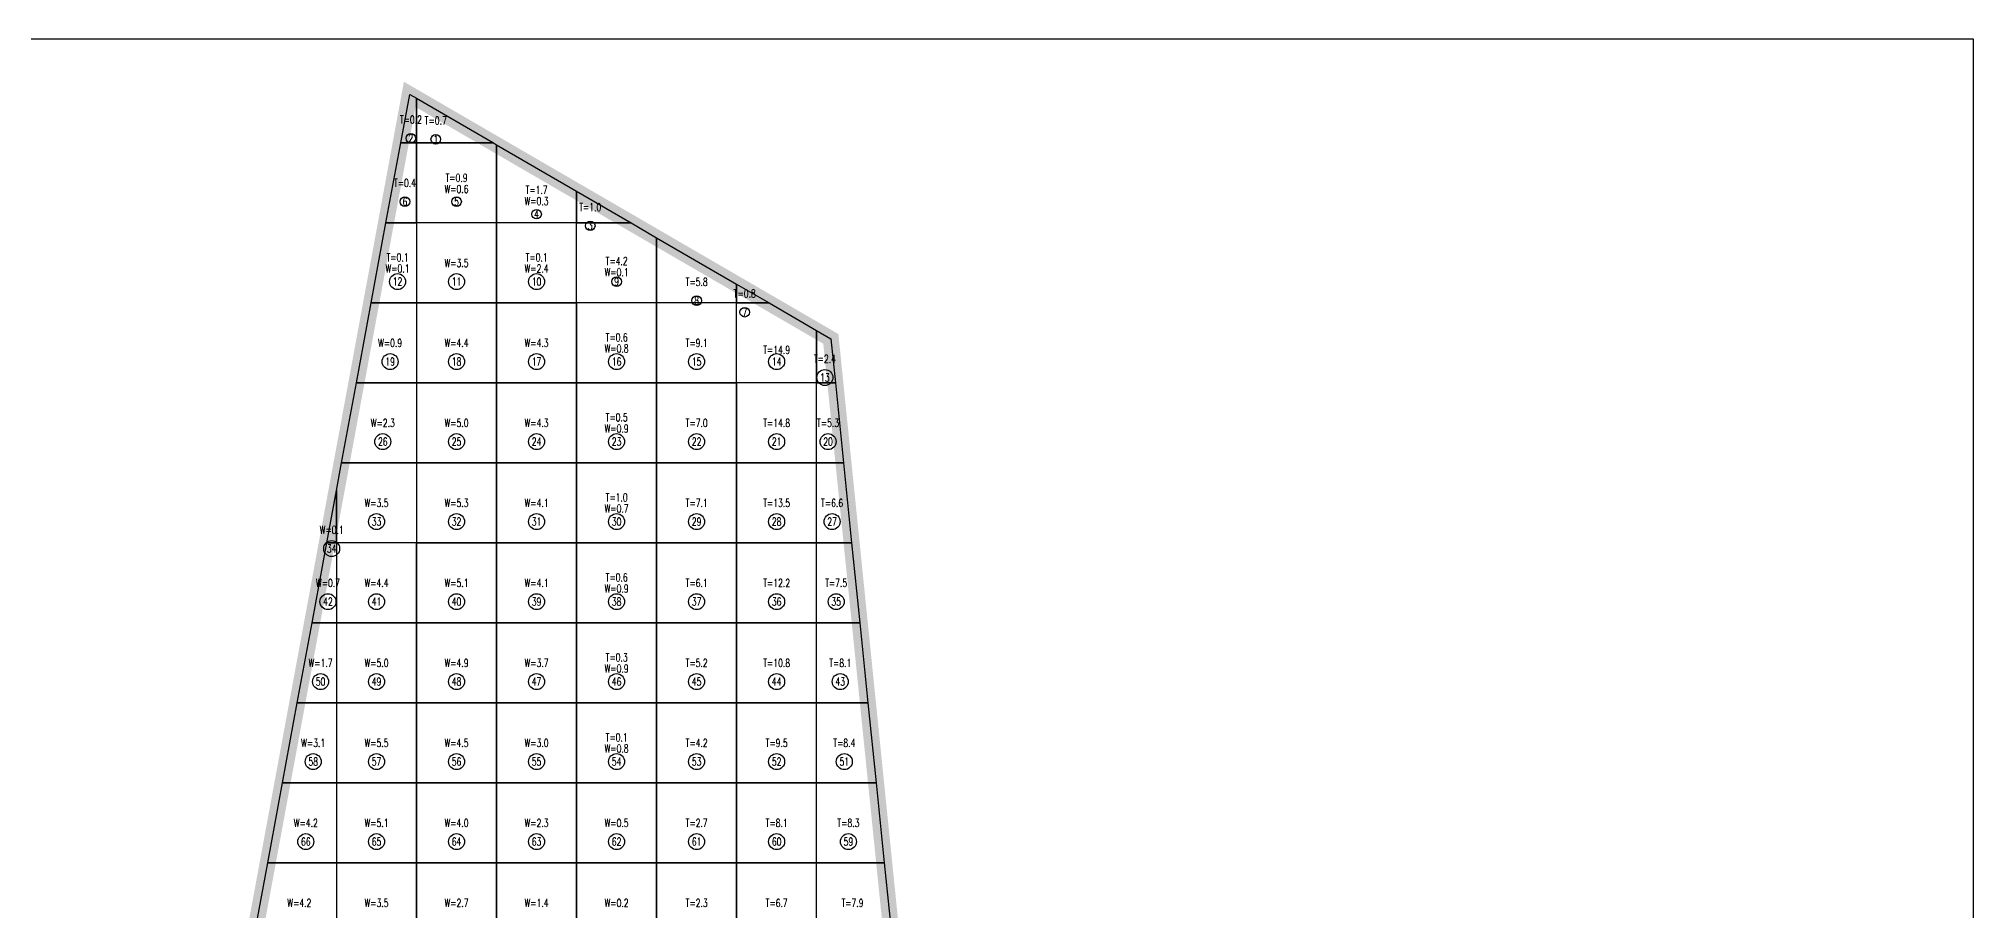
# Model space of a CAD drawing. Extents: x 4283 to 40403, y 1134 to 1764.
# Drawn here: x 9447.1 to 9533.5, y 1635.2 to 1674.1 of the extents above; entities that cross this region are included whole.
import ezdxf
from ezdxf.enums import TextEntityAlignment as Align

# ---------------------------------------------------------------- set-up
doc = ezdxf.new("R2010")
doc.units = 0
for name, color, linetype in [('tdz_9-3方格网', 2, 'Continuous'), ('tdz_9-3方格网计算', 7, 'Continuous'), ('tdz_土方计算图', 7, 'Continuous'), ('tdz_格田', 6, 'Continuous')]:
    doc.layers.add(name, color=color, linetype=linetype)
doc.styles.add('GLandNum', font='txt_____.ttf', dxfattribs={"width": 0.7, "height": 0.5})

msp = doc.modelspace()

# ---------------------------------------------------------------- linework, layer by layer
at = {"layer": 'tdz_9-3方格网', "linetype": 'Continuous'}
for points in [[(9463.982, 1671.43, 2425.714), (9463.982, 1669.436, 2425.75), (9463.276, 1669.436, 2425.708), (9463.677, 1671.606, 2425.714)], [(9467.415, 1669.436, 2425.629), (9463.982, 1669.436, 2425.75), (9463.982, 1671.43, 2425.714)], [(9463.276, 1669.436, 2425.708), (9463.982, 1669.436, 2425.75), (9463.982, 1665.864, 2425.751), (9462.617, 1665.864, 2425.696)], [(9467.553, 1669.356, 2425.623), (9467.553, 1665.864, 2425.859), (9463.982, 1665.864, 2425.751), (9463.982, 1669.436, 2425.75), (9467.415, 1669.436, 2425.629)], [(9471.124, 1667.281, 2425.474), (9471.124, 1665.864, 2425.64), (9467.553, 1665.864, 2425.859), (9467.553, 1669.356, 2425.623)], [(9473.565, 1665.864, 2425.372), (9471.124, 1665.864, 2425.64), (9471.124, 1667.281, 2425.474)], [(9462.617, 1665.864, 2425.696), (9463.982, 1665.864, 2425.751), (9463.982, 1662.293, 2425.751), (9461.957, 1662.293, 2425.686)], [(9463.982, 1665.864, 2425.751), (9463.982, 1662.293, 2425.751), (9467.553, 1662.293, 2425.839), (9467.553, 1665.864, 2425.859)], [(9467.553, 1665.864, 2425.859), (9467.553, 1662.293, 2425.839), (9471.124, 1662.293, 2425.714), (9471.124, 1665.864, 2425.64)], [(9474.696, 1665.207, 2425.325), (9474.696, 1662.293, 2425.509), (9471.124, 1662.293, 2425.714), (9471.124, 1665.864, 2425.64), (9473.565, 1665.864, 2425.372)], [(9478.267, 1663.133, 2425.176), (9478.267, 1662.293, 2425.081), (9474.696, 1662.293, 2425.509), (9474.696, 1665.207, 2425.325)], [(9479.714, 1662.293, 2425.115), (9478.267, 1662.293, 2425.081), (9478.267, 1663.133, 2425.176)], [(9461.957, 1662.293, 2425.686), (9463.982, 1662.293, 2425.751), (9463.982, 1658.721, 2425.751), (9461.297, 1658.721, 2425.674)], [(9463.982, 1662.293, 2425.751), (9463.982, 1658.721, 2425.751), (9467.553, 1658.721, 2425.787), (9467.553, 1662.293, 2425.839)], [(9467.553, 1662.293, 2425.839), (9467.553, 1658.721, 2425.787), (9471.124, 1658.721, 2425.714), (9471.124, 1662.293, 2425.714)], [(9471.124, 1662.293, 2425.714), (9471.124, 1658.721, 2425.714), (9474.696, 1658.721, 2425.568), (9474.696, 1662.293, 2425.509)], [(9474.696, 1662.293, 2425.509), (9474.696, 1658.721, 2425.568), (9478.267, 1658.721, 2425.238), (9478.267, 1662.293, 2425.081)], [(9481.839, 1661.059, 2425.026), (9481.839, 1658.721, 2425.029), (9478.267, 1658.721, 2425.238), (9478.267, 1662.293, 2425.081), (9479.714, 1662.293, 2425.115)], [(9482.673, 1658.721, 2425), (9481.839, 1658.721, 2425.029), (9481.839, 1661.059, 2425.026), (9482.472, 1660.691, 2425)], [(9461.297, 1658.721, 2425.674), (9463.982, 1658.721, 2425.751), (9463.982, 1655.15, 2425.751), (9460.638, 1655.15, 2425.664)], [(9463.982, 1658.721, 2425.751), (9463.982, 1655.15, 2425.751), (9467.553, 1655.15, 2425.735), (9467.553, 1658.721, 2425.787)], [(9467.553, 1658.721, 2425.787), (9467.553, 1655.15, 2425.735), (9471.124, 1655.15, 2425.64), (9471.124, 1658.721, 2425.714)], [(9471.124, 1658.721, 2425.714), (9471.124, 1655.15, 2425.64), (9474.696, 1655.15, 2425.431), (9474.696, 1658.721, 2425.568)], [(9474.696, 1658.721, 2425.568), (9474.696, 1655.15, 2425.431), (9478.267, 1655.15, 2425.222), (9478.267, 1658.721, 2425.238)], [(9478.267, 1658.721, 2425.238), (9478.267, 1655.15, 2425.222), (9481.839, 1655.15, 2425.023), (9481.839, 1658.721, 2425.029)], [(9481.839, 1658.721, 2425.029), (9482.673, 1658.721, 2425), (9483.036, 1655.15, 2425), (9481.839, 1655.15, 2425.023)], [(9460.638, 1655.15, 2425.664), (9463.982, 1655.15, 2425.751), (9463.982, 1651.578, 2425.714), (9460.41, 1651.578, 2425.652), (9460.41, 1653.918, 2425.659)], [(9463.982, 1655.15, 2425.751), (9463.982, 1651.578, 2425.714), (9467.553, 1651.578, 2425.683), (9467.553, 1655.15, 2425.735)], [(9467.553, 1655.15, 2425.735), (9467.553, 1651.578, 2425.683), (9471.124, 1651.578, 2425.624), (9471.124, 1655.15, 2425.64)], [(9471.124, 1655.15, 2425.64), (9471.124, 1651.578, 2425.624), (9474.696, 1651.578, 2425.416), (9474.696, 1655.15, 2425.431)], [(9474.696, 1655.15, 2425.431), (9474.696, 1651.578, 2425.416), (9478.267, 1651.578, 2425.206), (9478.267, 1655.15, 2425.222)], [(9478.267, 1655.15, 2425.222), (9478.267, 1651.578, 2425.206), (9481.839, 1651.578, 2425.029), (9481.839, 1655.15, 2425.023)], [(9481.839, 1655.15, 2425.023), (9483.036, 1655.15, 2425), (9483.4, 1651.578, 2425), (9481.839, 1651.578, 2425.029)], [(9460.41, 1653.918, 2425.659), (9460.41, 1651.578, 2425.652), (9459.978, 1651.578, 2425.652)], [(9459.978, 1651.578, 2425.652), (9460.41, 1651.578, 2425.652), (9460.41, 1648.007, 2425.644), (9459.318, 1648.007, 2425.641)], [(9460.41, 1651.578, 2425.652), (9460.41, 1648.007, 2425.644), (9463.982, 1648.007, 2425.663), (9463.982, 1651.578, 2425.714)], [(9463.982, 1651.578, 2425.714), (9463.982, 1648.007, 2425.663), (9467.553, 1648.007, 2425.631), (9467.553, 1651.578, 2425.683)], [(9467.553, 1651.578, 2425.683), (9467.553, 1648.007, 2425.631), (9471.124, 1648.007, 2425.573), (9471.124, 1651.578, 2425.624)], [(9471.124, 1651.578, 2425.624), (9471.124, 1648.007, 2425.573), (9474.696, 1648.007, 2425.4), (9474.696, 1651.578, 2425.416)], [(9474.696, 1651.578, 2425.416), (9474.696, 1648.007, 2425.4), (9478.267, 1648.007, 2425.191), (9478.267, 1651.578, 2425.206)], [(9478.267, 1651.578, 2425.206), (9478.267, 1648.007, 2425.191), (9481.839, 1648.007, 2425.034), (9481.839, 1651.578, 2425.029)], [(9481.839, 1651.578, 2425.029), (9483.4, 1651.578, 2425), (9483.764, 1648.007, 2425), (9481.839, 1648.007, 2425.034)], [(9459.318, 1648.007, 2425.641), (9460.41, 1648.007, 2425.644), (9460.41, 1644.436, 2425.644), (9458.659, 1644.436, 2425.63)], [(9460.41, 1648.007, 2425.644), (9460.41, 1644.436, 2425.644), (9463.982, 1644.436, 2425.614), (9463.982, 1648.007, 2425.663)], [(9463.982, 1648.007, 2425.663), (9463.982, 1644.436, 2425.614), (9467.553, 1644.436, 2425.578), (9467.553, 1648.007, 2425.631)], [(9467.553, 1648.007, 2425.631), (9467.553, 1644.436, 2425.578), (9471.124, 1644.436, 2425.506), (9471.124, 1648.007, 2425.573)], [(9471.124, 1648.007, 2425.573), (9471.124, 1644.436, 2425.506), (9474.696, 1644.436, 2425.384), (9474.696, 1648.007, 2425.4)], [(9474.696, 1648.007, 2425.4), (9474.696, 1644.436, 2425.384), (9478.267, 1644.436, 2425.176), (9478.267, 1648.007, 2425.191)], [(9478.267, 1648.007, 2425.191), (9478.267, 1644.436, 2425.176), (9481.839, 1644.436, 2425.04), (9481.839, 1648.007, 2425.034)], [(9481.839, 1648.007, 2425.034), (9483.764, 1648.007, 2425), (9484.127, 1644.436, 2425), (9481.839, 1644.436, 2425.04)], [(9458.659, 1644.436, 2425.63), (9460.41, 1644.436, 2425.644), (9460.41, 1640.864, 2425.618), (9457.999, 1640.864, 2425.619)], [(9460.41, 1644.436, 2425.644), (9460.41, 1640.864, 2425.618), (9463.982, 1640.864, 2425.566), (9463.982, 1644.436, 2425.614)], [(9463.982, 1644.436, 2425.614), (9463.982, 1640.864, 2425.566), (9467.553, 1640.864, 2425.515), (9467.553, 1644.436, 2425.578)], [(9467.553, 1644.436, 2425.578), (9467.553, 1640.864, 2425.515), (9471.124, 1640.864, 2425.441), (9471.124, 1644.436, 2425.506)], [(9471.124, 1644.436, 2425.506), (9471.124, 1640.864, 2425.441), (9474.696, 1640.864, 2425.369), (9474.696, 1644.436, 2425.384)], [(9474.696, 1644.436, 2425.384), (9474.696, 1640.864, 2425.369), (9478.267, 1640.864, 2425.16), (9478.267, 1644.436, 2425.176)], [(9478.267, 1644.436, 2425.176), (9478.267, 1640.864, 2425.16), (9481.839, 1640.864, 2425.046), (9481.839, 1644.436, 2425.04)], [(9481.839, 1644.436, 2425.04), (9484.127, 1644.436, 2425), (9484.491, 1640.864, 2425), (9481.839, 1640.864, 2425.046)], [(9457.999, 1640.864, 2425.619), (9460.41, 1640.864, 2425.618), (9460.41, 1637.293, 2425.542), (9457.339, 1637.293, 2425.581)], [(9460.41, 1640.864, 2425.618), (9460.41, 1637.293, 2425.542), (9463.982, 1637.293, 2425.501), (9463.982, 1640.864, 2425.566)], [(9463.982, 1640.864, 2425.566), (9463.982, 1637.293, 2425.501), (9467.553, 1637.293, 2425.452), (9467.553, 1640.864, 2425.515)], [(9467.553, 1640.864, 2425.515), (9467.553, 1637.293, 2425.452), (9471.124, 1637.293, 2425.375), (9471.124, 1640.864, 2425.441)], [(9471.124, 1640.864, 2425.441), (9471.124, 1637.293, 2425.375), (9474.696, 1637.293, 2425.341), (9474.696, 1640.864, 2425.369)], [(9474.696, 1640.864, 2425.369), (9474.696, 1637.293, 2425.341), (9478.267, 1637.293, 2425.144), (9478.267, 1640.864, 2425.16)], [(9478.267, 1640.864, 2425.16), (9478.267, 1637.293, 2425.144), (9481.839, 1637.293, 2425.051), (9481.839, 1640.864, 2425.046)], [(9481.839, 1640.864, 2425.046), (9484.491, 1640.864, 2425), (9484.855, 1637.293, 2425), (9481.839, 1637.293, 2425.051)], [(9457.339, 1637.293, 2425.581), (9460.41, 1637.293, 2425.542), (9460.41, 1633.721, 2425.43), (9456.839, 1633.721, 2425.516), (9456.839, 1634.583, 2425.532)], [(9460.41, 1637.293, 2425.542), (9460.41, 1633.721, 2425.43), (9463.982, 1633.721, 2425.396), (9463.982, 1637.293, 2425.501)], [(9463.982, 1637.293, 2425.501), (9463.982, 1633.721, 2425.396), (9467.553, 1633.721, 2425.363), (9467.553, 1637.293, 2425.452)], [(9467.553, 1637.293, 2425.452), (9467.553, 1633.721, 2425.363), (9471.124, 1633.721, 2425.313), (9471.124, 1637.293, 2425.375)], [(9471.124, 1637.293, 2425.375), (9471.124, 1633.721, 2425.313), (9474.696, 1633.721, 2425.276), (9474.696, 1637.293, 2425.341)], [(9474.696, 1637.293, 2425.341), (9474.696, 1633.721, 2425.276), (9478.267, 1633.721, 2425.136), (9478.267, 1637.293, 2425.144)], [(9478.267, 1637.293, 2425.144), (9478.267, 1633.721, 2425.136), (9481.839, 1633.721, 2425.057), (9481.839, 1637.293, 2425.051)], [(9481.839, 1637.293, 2425.051), (9484.855, 1637.293, 2425), (9485.218, 1633.721, 2425), (9481.839, 1633.721, 2425.057)]]:
    msp.add_polyline3d(points, close=True, dxfattribs=at)
at = {"layer": 'tdz_9-3方格网计算', "color": 7, "linetype": 'Continuous'}
for centre, radius in [((9463.729, 1669.644), 0.214), ((9464.84, 1669.599), 0.214), ((9463.464, 1666.817), 0.214), ((9465.767, 1666.817), 0.214), ((9469.339, 1666.258), 0.214), ((9471.734, 1665.739), 0.214), ((9463.134, 1663.245), 0.357), ((9465.767, 1663.245), 0.357), ((9469.339, 1663.245), 0.357), ((9472.91, 1663.245), 0.214), ((9476.482, 1662.398), 0.214), ((9478.629, 1661.88), 0.214), ((9462.804, 1659.674), 0.357), ((9465.767, 1659.674), 0.357), ((9469.339, 1659.674), 0.357), ((9472.91, 1659.674), 0.357), ((9476.482, 1659.674), 0.357), ((9480.053, 1659.674), 0.357), ((9482.206, 1658.965), 0.357), ((9462.475, 1656.102), 0.357), ((9465.767, 1656.102), 0.357), ((9469.339, 1656.102), 0.357), ((9472.91, 1656.102), 0.357), ((9476.482, 1656.102), 0.357), ((9480.053, 1656.102), 0.357), ((9482.347, 1656.102), 0.357), ((9462.196, 1652.531), 0.357), ((9465.767, 1652.531), 0.357), ((9469.339, 1652.531), 0.357), ((9472.91, 1652.531), 0.357), ((9476.482, 1652.531), 0.357), ((9480.053, 1652.531), 0.357), ((9482.528, 1652.531), 0.357), ((9460.194, 1651.33), 0.357), ((9460.029, 1648.959), 0.357), ((9462.196, 1648.959), 0.357), ((9465.767, 1648.959), 0.357), ((9469.339, 1648.959), 0.357), ((9472.91, 1648.959), 0.357), ((9476.482, 1648.959), 0.357), ((9480.053, 1648.959), 0.357), ((9482.71, 1648.959), 0.357), ((9459.699, 1645.388), 0.357), ((9462.196, 1645.388), 0.357), ((9465.767, 1645.388), 0.357), ((9469.339, 1645.388), 0.357), ((9472.91, 1645.388), 0.357), ((9476.482, 1645.388), 0.357), ((9480.053, 1645.388), 0.357), ((9482.892, 1645.388), 0.357), ((9459.369, 1641.817), 0.357), ((9462.196, 1641.817), 0.357), ((9465.767, 1641.817), 0.357), ((9469.339, 1641.817), 0.357), ((9472.91, 1641.817), 0.357), ((9476.482, 1641.817), 0.357), ((9480.053, 1641.817), 0.357), ((9483.074, 1641.817), 0.357), ((9459.04, 1638.245), 0.357), ((9462.196, 1638.245), 0.357), ((9465.767, 1638.245), 0.357), ((9469.339, 1638.245), 0.357), ((9472.91, 1638.245), 0.357), ((9476.482, 1638.245), 0.357), ((9480.053, 1638.245), 0.357), ((9483.256, 1638.245), 0.357)]:
    msp.add_circle(centre, radius, dxfattribs=at)
at = {"layer": 'tdz_土方计算图', "linetype": 'Continuous'}
for points in [[(9403.46, 1674.092), (9533.46, 1674.092)], [(9533.46, 1674.092), (9533.46, 1514.092)]]:
    msp.add_lwpolyline(points, dxfattribs=at)
at = {"layer": 'tdz_格田', "linetype": 'Continuous', "lineweight": 60, "const_width": 0.714}
msp.add_lwpolyline([(9446.124, 1576.578), (9463.677, 1671.606), (9482.472, 1660.691), (9490.796, 1578.943), (9446.124, 1576.578)], close=True, dxfattribs=at)

# ---------------------------------------------------------------- texts
at = {"layer": 'tdz_9-3方格网计算', "color": 2, "linetype": 'Continuous', "style": 'GLandNum', "width": 0.7}
for s, p in [('T=0.2', (9463.729, 1670.477)), ('T=0.7', (9464.84, 1670.433)), ('T=0.4', (9463.464, 1667.65)), ('T=0.9', (9465.767, 1667.88)), ('T=1.7', (9469.339, 1667.341)), ('T=1.0', (9471.734, 1666.573)), ('T=0.1', (9463.134, 1664.328)), ('T=0.1', (9469.339, 1664.328)), ('T=4.2', (9472.91, 1664.164)), ('T=5.8', (9476.482, 1663.231)), ('T=0.8', (9478.629, 1662.713)), ('T=0.6', (9472.91, 1660.757)), ('T=9.1', (9476.482, 1660.507)), ('T=14.9', (9480.053, 1660.199)), ('T=2.4', (9482.206, 1659.798)), ('T=0.5', (9472.91, 1657.186)), ('T=7.0', (9476.482, 1656.936)), ('T=14.8', (9480.053, 1656.936)), ('T=5.3', (9482.347, 1656.936)), ('T=1.0', (9472.91, 1653.614)), ('T=7.1', (9476.482, 1653.364)), ('T=13.5', (9480.053, 1653.364)), ('T=6.6', (9482.528, 1653.364)), ('T=0.6', (9472.91, 1650.043)), ('T=6.1', (9476.482, 1649.793)), ('T=12.2', (9480.053, 1649.793)), ('T=7.5', (9482.71, 1649.793)), ('T=0.3', (9472.91, 1646.471)), ('T=5.2', (9476.482, 1646.221)), ('T=10.8', (9480.053, 1646.221)), ('T=8.1', (9482.892, 1646.221)), ('T=0.1', (9472.91, 1642.9)), ('T=4.2', (9476.482, 1642.65)), ('T=9.5', (9480.053, 1642.65)), ('T=8.4', (9483.074, 1642.65)), ('T=2.7', (9476.482, 1639.078)), ('T=8.1', (9480.053, 1639.078)), ('T=8.3', (9483.256, 1639.078)), ('T=2.3', (9476.482, 1635.507)), ('T=6.7', (9480.053, 1635.507)), ('T=7.9', (9483.438, 1635.507))]:
    msp.add_text(s, height=0.3571, dxfattribs=at).set_placement(p, align=Align.MIDDLE_CENTER)
at = {"layer": 'tdz_9-3方格网计算', "color": 7, "linetype": 'Continuous', "style": 'GLandNum', "width": 0.7}
for s, height, p in [('2', 0.357, (9463.729, 1669.644)), ('1', 0.357, (9464.84, 1669.599)), ('6', 0.357, (9463.464, 1666.817)), ('5', 0.357, (9465.767, 1666.817)), ('4', 0.357, (9469.339, 1666.258)), ('3', 0.357, (9471.734, 1665.739)), ('12', 0.3571, (9463.134, 1663.245)), ('11', 0.3571, (9465.767, 1663.245)), ('10', 0.3571, (9469.339, 1663.245)), ('9', 0.357, (9472.91, 1663.245)), ('8', 0.357, (9476.482, 1662.398)), ('7', 0.357, (9478.629, 1661.88)), ('19', 0.3571, (9462.804, 1659.674)), ('18', 0.3571, (9465.767, 1659.674)), ('17', 0.3571, (9469.339, 1659.674)), ('16', 0.3571, (9472.91, 1659.674)), ('15', 0.3571, (9476.482, 1659.674)), ('14', 0.3571, (9480.053, 1659.674)), ('13', 0.3571, (9482.206, 1658.965)), ('26', 0.3571, (9462.475, 1656.102)), ('25', 0.3571, (9465.767, 1656.102)), ('24', 0.3571, (9469.339, 1656.102)), ('23', 0.3571, (9472.91, 1656.102)), ('22', 0.3571, (9476.482, 1656.102)), ('21', 0.3571, (9480.053, 1656.102)), ('20', 0.3571, (9482.347, 1656.102)), ('33', 0.3571, (9462.196, 1652.531)), ('32', 0.3571, (9465.767, 1652.531)), ('31', 0.3571, (9469.339, 1652.531)), ('30', 0.3571, (9472.91, 1652.531)), ('29', 0.3571, (9476.482, 1652.531)), ('28', 0.3571, (9480.053, 1652.531)), ('27', 0.3571, (9482.528, 1652.531)), ('34', 0.3571, (9460.194, 1651.33)), ('42', 0.3571, (9460.029, 1648.959)), ('41', 0.3571, (9462.196, 1648.959)), ('40', 0.3571, (9465.767, 1648.959)), ('39', 0.3571, (9469.339, 1648.959)), ('38', 0.3571, (9472.91, 1648.959)), ('37', 0.3571, (9476.482, 1648.959)), ('36', 0.3571, (9480.053, 1648.959)), ('35', 0.3571, (9482.71, 1648.959)), ('50', 0.3571, (9459.699, 1645.388)), ('49', 0.3571, (9462.196, 1645.388)), ('48', 0.3571, (9465.767, 1645.388)), ('47', 0.3571, (9469.339, 1645.388)), ('46', 0.3571, (9472.91, 1645.388)), ('45', 0.3571, (9476.482, 1645.388)), ('44', 0.3571, (9480.053, 1645.388)), ('43', 0.3571, (9482.892, 1645.388)), ('58', 0.3571, (9459.369, 1641.817)), ('57', 0.3571, (9462.196, 1641.817)), ('56', 0.3571, (9465.767, 1641.817)), ('55', 0.3571, (9469.339, 1641.817)), ('54', 0.3571, (9472.91, 1641.817)), ('53', 0.3571, (9476.482, 1641.817)), ('52', 0.3571, (9480.053, 1641.817)), ('51', 0.3571, (9483.074, 1641.817)), ('66', 0.3571, (9459.04, 1638.245)), ('65', 0.3571, (9462.196, 1638.245)), ('64', 0.3571, (9465.767, 1638.245)), ('63', 0.3571, (9469.339, 1638.245)), ('62', 0.3571, (9472.91, 1638.245)), ('61', 0.3571, (9476.482, 1638.245)), ('60', 0.3571, (9480.053, 1638.245)), ('59', 0.3571, (9483.256, 1638.245))]:
    msp.add_text(s, height=height, dxfattribs=at).set_placement(p, align=Align.MIDDLE_CENTER)
at = {"layer": 'tdz_9-3方格网计算', "color": 173, "linetype": 'Continuous', "style": 'GLandNum', "width": 0.7}
for s, p in [('W=0.6', (9465.767, 1667.38)), ('W=0.3', (9469.339, 1666.841)), ('W=0.1', (9463.134, 1663.828)), ('W=3.5', (9465.767, 1664.078)), ('W=2.4', (9469.339, 1663.828)), ('W=0.1', (9472.91, 1663.664)), ('W=0.9', (9462.804, 1660.507)), ('W=4.4', (9465.767, 1660.507)), ('W=4.3', (9469.339, 1660.507)), ('W=0.8', (9472.91, 1660.257)), ('W=2.3', (9462.475, 1656.936)), ('W=5.0', (9465.767, 1656.936)), ('W=4.3', (9469.339, 1656.936)), ('W=0.9', (9472.91, 1656.686)), ('W=3.5', (9462.196, 1653.364)), ('W=5.3', (9465.767, 1653.364)), ('W=4.1', (9469.339, 1653.364)), ('W=0.7', (9472.91, 1653.114)), ('W=0.1', (9460.194, 1652.163)), ('W=0.7', (9460.029, 1649.793)), ('W=4.4', (9462.196, 1649.793)), ('W=5.1', (9465.767, 1649.793)), ('W=4.1', (9469.339, 1649.793)), ('W=0.9', (9472.91, 1649.543)), ('W=1.7', (9459.699, 1646.221)), ('W=5.0', (9462.196, 1646.221)), ('W=4.9', (9465.767, 1646.221)), ('W=3.7', (9469.339, 1646.221)), ('W=0.9', (9472.91, 1645.971)), ('W=3.1', (9459.369, 1642.65)), ('W=5.5', (9462.196, 1642.65)), ('W=4.5', (9465.767, 1642.65)), ('W=3.0', (9469.339, 1642.65)), ('W=0.8', (9472.91, 1642.4)), ('W=4.2', (9459.04, 1639.078)), ('W=5.1', (9462.196, 1639.078)), ('W=4.0', (9465.767, 1639.078)), ('W=2.3', (9469.339, 1639.078)), ('W=0.5', (9472.91, 1639.078)), ('W=4.2', (9458.75, 1635.507)), ('W=3.5', (9462.196, 1635.507)), ('W=2.7', (9465.767, 1635.507)), ('W=1.4', (9469.339, 1635.507)), ('W=0.2', (9472.91, 1635.507))]:
    msp.add_text(s, height=0.3571, dxfattribs=at).set_placement(p, align=Align.MIDDLE_CENTER)

doc.saveas('drawing.dxf')
